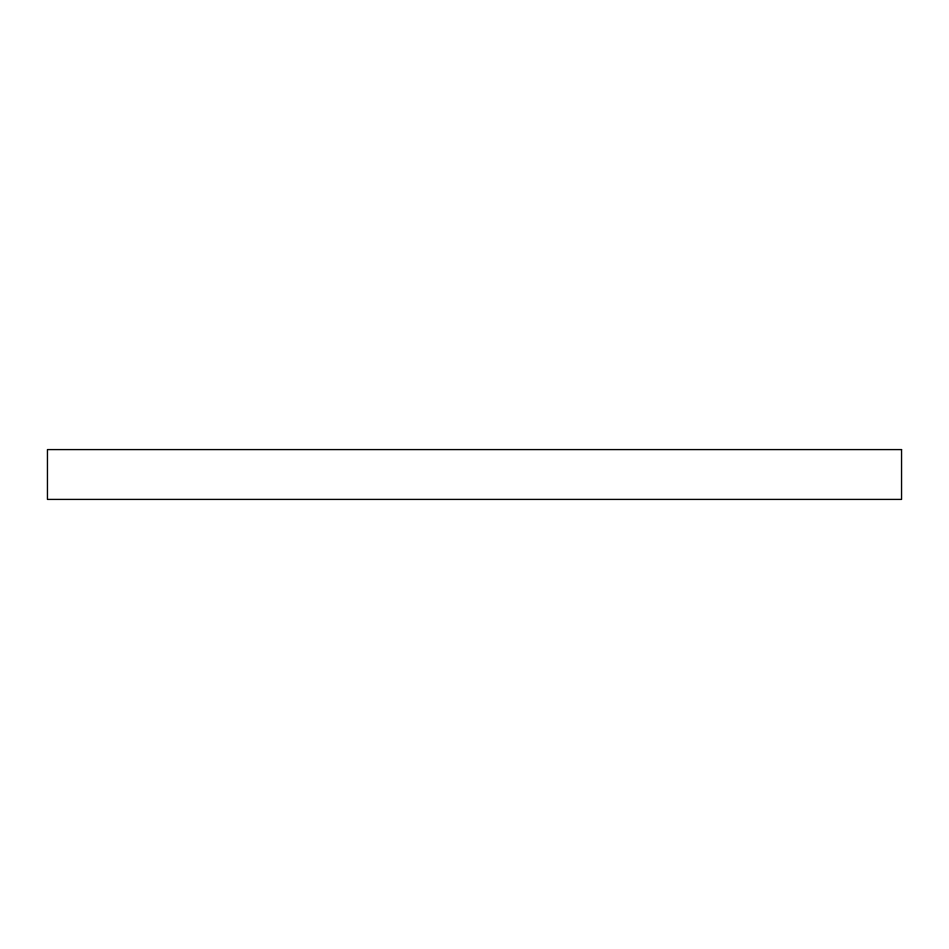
<?xml version="1.0" encoding="UTF-8"?>
<svg xmlns="http://www.w3.org/2000/svg" width="949" height="949" viewBox="0 0 949 949"><rect width="100%" height="100%" fill="white"/><g stroke="black" fill="none" stroke-linecap="round" stroke-linejoin="round"><path stroke-width="1.42" d="M901.55 449.589L47.45 449.589L47.45 499.411L901.55 499.411L901.55 449.589"/></g></svg>
